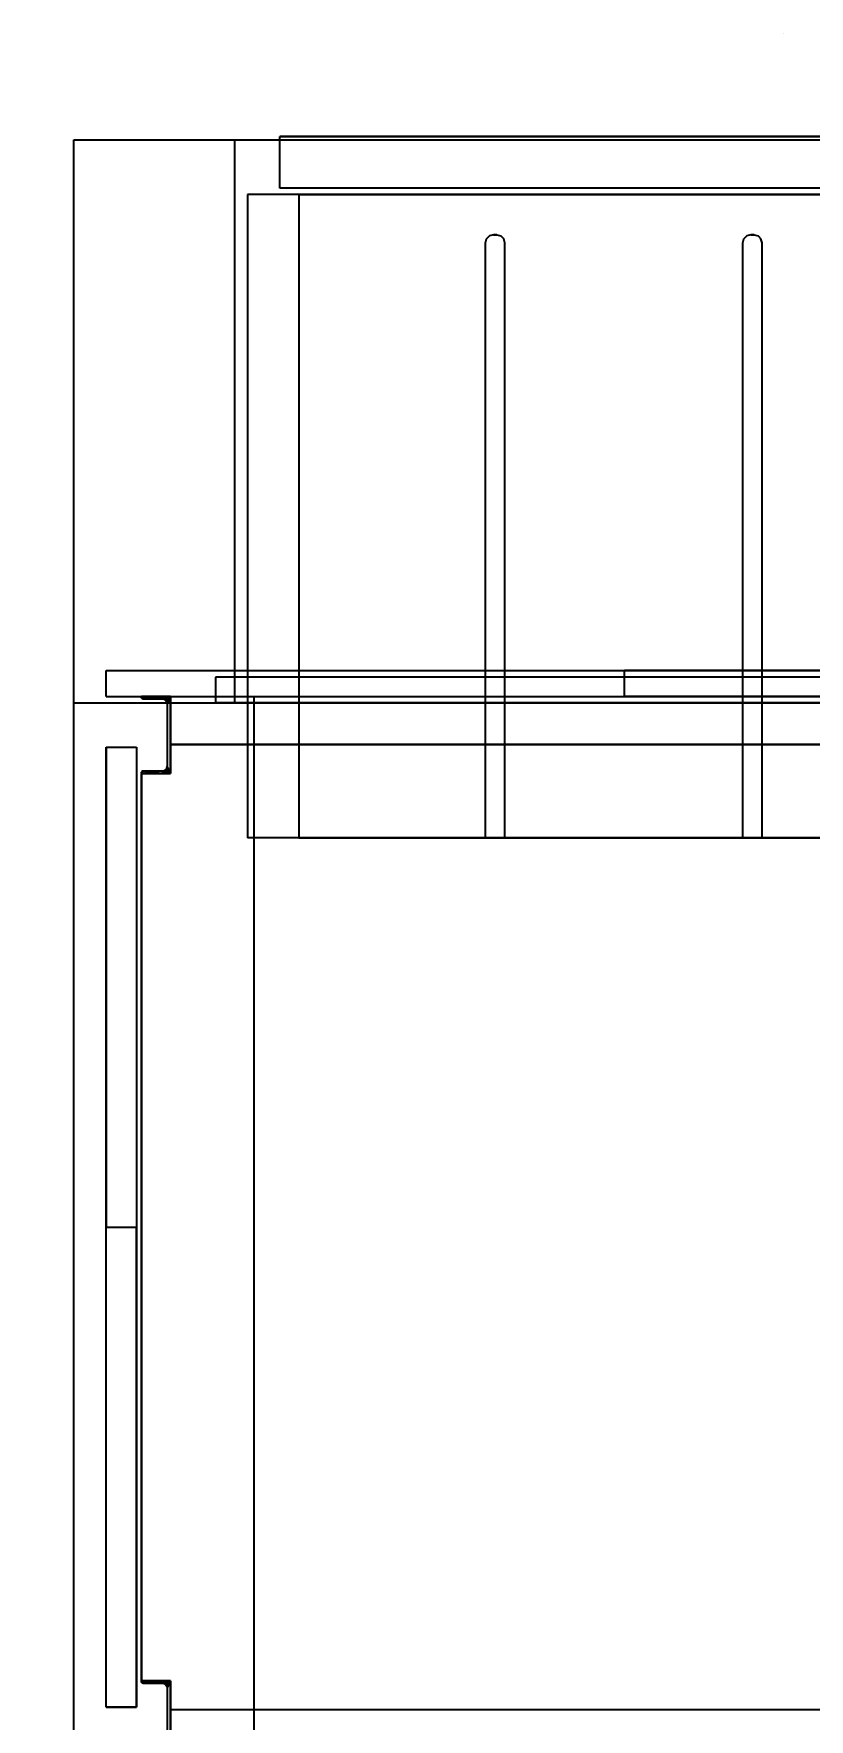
# Model space of a CAD drawing. Extents: x 11992 to 29481, y -6727 to 6811.
# Drawn here: x 21655 to 22137, y -1601 to -553 of the extents above; entities that cross this region are included whole.
import ezdxf

# ---------------------------------------------------------------- set-up
doc = ezdxf.new("R2010")
doc.units = 0
doc.header["$MEASUREMENT"] = 0
doc.layers.get('0').update_dxf_attribs({"color": 8, "linetype": 'CONTINUOUS'})

msp = doc.modelspace()

# ---------------------------------------------------------------- linework, layer by layer
for p, q in [((22120.8, -553.4, -828.9), (22120.8, -553.4, -828.9)), ((22120.8, -553.4, -828.9), (22120.8, -553.4, -828.9)), ((21807.6, -617.4, -2000.4), (24039.6, -617.4, -2000.4)), ((24039.6, -617.4, -2376.4), (21807.6, -617.4, -2376.4)), ((21807.6, -617.4, -2000.4), (21807.6, -617.4, -2376.4)), ((21807.6, -649.4, -2376.4), (21807.6, -617.4, -2376.4)), ((21807.6, -649.4, -2000.4), (21807.6, -617.4, -2000.4)), ((21679.6, -619.4, -40.4), (21679.6, -619.4, 329.6)), ((21679.6, -969.4, 329.6), (21679.6, -619.4, 329.6)), ((21679.6, -969.4, -40.4), (21679.6, -619.4, -40.4)), ((21679.6, -619.4, -40.4), (24999.6, -619.4, -40.4)), ((21679.6, -619.4, 329.6), (24999.6, -619.4, 329.6)), ((21679.6, -969.4, -40.4), (21679.6, -619.4, -40.4)), ((21679.6, -969.4, -2440.4), (21679.6, -619.4, -2440.4)), ((21679.6, -619.4, -40.4), (21679.6, -619.4, -2440.4)), ((21679.6, -619.4, -2440.4), (21779.6, -619.4, -2440.4)), ((21679.6, -619.4, -40.4), (21779.6, -619.4, -40.4)), ((21779.6, -969.4, -40.4), (21779.6, -619.4, -40.4)), ((21779.6, -969.4, -2440.4), (21779.6, -619.4, -2440.4)), ((21779.6, -619.4, -40.4), (21779.6, -619.4, -2440.4)), ((24039.6, -649.4, -2000.4), (21807.6, -649.4, -2000.4)), ((24039.6, -649.4, -2376.4), (21807.6, -649.4, -2376.4)), ((21807.6, -649.4, -2000.4), (21807.6, -649.4, -2376.4)), ((21787.6, -653.4, -60.4), (21787.6, -1053.4, -60.4)), ((21787.6, -653.4, -2440.4), (21787.6, -1053.4, -2440.4)), ((21787.6, -653.4, -60.4), (21787.6, -653.4, -2440.4)), ((21819.6, -653.4, -2440.4), (21787.6, -653.4, -2440.4)), ((21819.6, -653.4, -60.4), (21787.6, -653.4, -60.4)), ((21819.6, -653.4, -2440.4), (21819.6, -1053.4, -2440.4)), ((21819.6, -653.4, -2364.4), (21819.6, -1053.4, -2364.4)), ((21819.6, -653.4, -2440.4), (21819.6, -653.4, -2364.4)), ((22779.6, -653.4, -2364.4), (21819.6, -653.4, -2364.4)), ((22779.6, -653.4, -2440.4), (21819.6, -653.4, -2440.4)), ((21819.6, -653.4, -60.4), (21819.6, -1053.4, -60.4)), ((21819.6, -653.4, -2440.4), (21819.6, -1053.4, -2440.4)), ((21819.6, -653.4, -60.4), (21819.6, -653.4, -2440.4)), ((21819.6, -653.4, -1980.4), (21819.6, -1053.4, -1980.4)), ((21819.6, -653.4, -1980.4), (22747.6, -653.4, -1980.4)), ((21819.6, -653.4, -2012.4), (21819.6, -1053.4, -2012.4)), ((21819.6, -653.4, -2012.4), (22747.6, -653.4, -2012.4)), ((21819.6, -653.4, -1980.4), (21819.6, -653.4, -2012.4)), ((21819.6, -653.4, -1596.4), (21819.6, -1053.4, -1596.4)), ((21819.6, -653.4, -1596.4), (22747.6, -653.4, -1596.4)), ((21819.6, -653.4, -1628.4), (21819.6, -1053.4, -1628.4)), ((21819.6, -653.4, -1628.4), (22747.6, -653.4, -1628.4)), ((21819.6, -653.4, -1596.4), (21819.6, -653.4, -1628.4)), ((21819.6, -653.4, -828.4), (21819.6, -1053.4, -828.4)), ((21819.6, -653.4, -828.4), (22747.6, -653.4, -828.4)), ((21819.6, -653.4, -860.4), (21819.6, -1053.4, -860.4)), ((21819.6, -653.4, -860.4), (22747.6, -653.4, -860.4)), ((21819.6, -653.4, -828.4), (21819.6, -653.4, -860.4)), ((21819.6, -653.4, -444.4), (21819.6, -1053.4, -444.4)), ((21819.6, -653.4, -444.4), (22747.6, -653.4, -444.4)), ((21819.6, -653.4, -476.4), (21819.6, -1053.4, -476.4)), ((21819.6, -653.4, -476.4), (22747.6, -653.4, -476.4)), ((21819.6, -653.4, -444.4), (21819.6, -653.4, -476.4)), ((21819.6, -653.4, -60.4), (21819.6, -1053.4, -60.4)), ((21819.6, -653.4, -60.4), (22747.6, -653.4, -60.4)), ((21819.6, -653.4, -92.4), (21819.6, -1053.4, -92.4)), ((21819.6, -653.4, -92.4), (22747.6, -653.4, -92.4)), ((21819.6, -653.4, -60.4), (21819.6, -653.4, -92.4)), ((21935.6, -683.4, -828.4), (21936.3, -680.9, -828.4)), ((21935.6, -683.4, -476.4), (21936.3, -680.9, -476.4)), ((21936.3, -680.9, -828.4), (21938.1, -679.1, -828.4)), ((21938.1, -679.1, -476.4), (21936.3, -680.9, -476.4)), ((21936.3, -680.9, -828.4), (21936.3, -680.9, -476.4)), ((21940.6, -678.4, -828.4), (21938.1, -679.1, -828.4)), ((21940.6, -678.4, -476.4), (21938.1, -679.1, -476.4)), ((21938.1, -679.1, -828.4), (21938.1, -679.1, -476.4)), ((21940.6, -678.4, -828.4), (21940.6, -678.4, -476.4)), ((21942.6, -678.4, -476.4), (21940.6, -678.4, -476.4)), ((21940.6, -678.4, -828.4), (21942.6, -678.4, -828.4)), ((21942.6, -678.4, -828.4), (21945.1, -679.1, -828.4)), ((21942.6, -678.4, -476.4), (21942.6, -678.4, -828.4)), ((21942.6, -678.4, -476.4), (21945.1, -679.1, -476.4)), ((21945.1, -679.1, -476.4), (21945.1, -679.1, -828.4)), ((21945.1, -679.1, -828.4), (21946.9, -680.9, -828.4)), ((21946.9, -680.9, -476.4), (21945.1, -679.1, -476.4)), ((21946.9, -680.9, -476.4), (21946.9, -680.9, -828.4)), ((21947.6, -683.4, -828.4), (21946.9, -680.9, -828.4)), ((21947.6, -683.4, -476.4), (21946.9, -680.9, -476.4)), ((22095.6, -683.4, -1980.4), (22096.3, -680.9, -1980.4)), ((22095.6, -683.4, -1628.4), (22096.3, -680.9, -1628.4)), ((22096.3, -680.9, -1980.4), (22098.1, -679.1, -1980.4)), ((22098.1, -679.1, -1628.4), (22096.3, -680.9, -1628.4)), ((22096.3, -680.9, -1980.4), (22096.3, -680.9, -1628.4)), ((22100.6, -678.4, -1980.4), (22098.1, -679.1, -1980.4)), ((22100.6, -678.4, -1628.4), (22098.1, -679.1, -1628.4)), ((22098.1, -679.1, -1980.4), (22098.1, -679.1, -1628.4)), ((22100.6, -678.4, -1980.4), (22100.6, -678.4, -1628.4)), ((22102.6, -678.4, -1628.4), (22100.6, -678.4, -1628.4)), ((22100.6, -678.4, -1980.4), (22102.6, -678.4, -1980.4)), ((22102.6, -678.4, -1980.4), (22105.1, -679.1, -1980.4)), ((22102.6, -678.4, -1628.4), (22102.6, -678.4, -1980.4)), ((22102.6, -678.4, -1628.4), (22105.1, -679.1, -1628.4)), ((22105.1, -679.1, -1628.4), (22105.1, -679.1, -1980.4)), ((22105.1, -679.1, -1980.4), (22106.9, -680.9, -1980.4)), ((22106.9, -680.9, -1628.4), (22105.1, -679.1, -1628.4)), ((22106.9, -680.9, -1628.4), (22106.9, -680.9, -1980.4)), ((22107.6, -683.4, -1980.4), (22106.9, -680.9, -1980.4)), ((22107.6, -683.4, -1628.4), (22106.9, -680.9, -1628.4)), ((21935.6, -683.4, -828.4), (21935.6, -683.4, -476.4)), ((21935.6, -1053.4, -828.4), (21935.6, -683.4, -828.4)), ((21935.6, -1053.4, -476.4), (21935.6, -683.4, -476.4)), ((21947.6, -683.4, -476.4), (21947.6, -683.4, -828.4)), ((21947.6, -1053.4, -828.4), (21947.6, -683.4, -828.4)), ((21947.6, -1053.4, -476.4), (21947.6, -683.4, -476.4)), ((22095.6, -683.4, -1980.4), (22095.6, -683.4, -1628.4)), ((22095.6, -1053.4, -1980.4), (22095.6, -683.4, -1980.4)), ((22095.6, -1053.4, -1628.4), (22095.6, -683.4, -1628.4)), ((22107.6, -683.4, -1628.4), (22107.6, -683.4, -1980.4)), ((22107.6, -1053.4, -1980.4), (22107.6, -683.4, -1980.4)), ((22107.6, -1053.4, -1628.4), (22107.6, -683.4, -1628.4)), ((21699.6, -965.4, -990.4), (21699.6, -949.4, -990.4)), ((21699.6, -949.4, -40.5), (21699.6, -949.4, -990.4)), ((21699.6, -949.4, -2440.4), (22022.1, -949.4, -2440.4)), ((21699.6, -965.4, -2440.4), (21699.6, -949.4, -2440.4)), ((21699.6, -949.4, -990.4), (21699.6, -949.4, -2440.4)), ((21699.6, -965.4, -40.5), (21699.6, -949.4, -40.5)), ((21699.6, -949.4, -40.5), (22344.6, -949.4, -40.5)), ((21767.6, -953.4, -60.4), (21767.6, -953.4, -2440.4)), ((24999.6, -953.4, -2440.4), (21767.6, -953.4, -2440.4)), ((24999.6, -953.4, -60.4), (21767.6, -953.4, -60.4)), ((21767.6, -953.4, -2440.4), (21767.6, -969.4, -2440.4)), ((21767.6, -953.4, -60.4), (21767.6, -969.4, -60.4)), ((22022.1, -965.4, -2440.4), (22022.1, -949.4, -2440.4)), ((22344.6, -949.4, -2440.4), (22022.1, -949.4, -2440.4)), ((21679.6, -969.4, -40.4), (22299.6, -969.4, -40.4)), ((21679.6, -2919.4, -40.4), (21679.6, -969.4, -40.4)), ((21679.6, -2919.4, 329.6), (21679.6, -969.4, 329.6)), ((21679.6, -969.4, -40.4), (21679.6, -969.4, 329.6)), ((21679.6, -969.4, -40.4), (24999.6, -969.4, -40.4)), ((21679.6, -969.4, -40.4), (21679.6, -969.4, -2440.4)), ((21679.6, -969.4, -2440.4), (21779.6, -969.4, -2440.4)), ((21679.6, -969.4, -40.4), (21779.6, -969.4, -40.4)), ((21699.6, -965.4, -2440.4), (21699.6, -965.4, -990.4)), ((21699.6, -965.4, -40.5), (21699.6, -965.4, -990.4)), ((21699.6, -965.4, -40.5), (22344.6, -965.4, -40.5)), ((21699.6, -965.4, -2440.4), (22022.1, -965.4, -2440.4)), ((21739.6, -965.4, -40.5), (21721.6, -965.4, -40.5)), ((21721.6, -965.4, -40.5), (21721.6, -965.4, -1462.9)), ((21739.6, -965.4, -2385.4), (21721.6, -965.4, -2385.4)), ((21721.6, -965.4, -2385.4), (21721.9, -966.6, -2385.4)), ((21721.6, -965.4, -1462.9), (21721.6, -965.4, -2385.4)), ((21721.6, -965.4, -40.5), (21721.6, -965.9, -40.5)), ((21721.6, -965.4, -1462.9), (21721.6, -965.9, -1462.9)), ((21721.6, -965.9, -2385.4), (21721.6, -965.4, -2385.4)), ((21721.6, -965.4, -40.5), (21722.6, -966.9, -40.5)), ((21721.6, -965.4, -40.5), (21721.9, -966.6, -40.5)), ((21721.6, -965.4, -40.5), (21722.2, -966.8, -40.5)), ((21722.6, -966.9, -2385.4), (21721.6, -965.4, -2385.4)), ((21722.2, -966.8, -2385.4), (21721.6, -965.4, -2385.4)), ((21721.6, -965.9, -2385.4), (21721.6, -965.9, -1462.9)), ((21721.6, -965.9, -40.5), (21721.7, -966.3, -40.5)), ((21721.6, -965.9, -1462.9), (21721.6, -965.9, -40.5)), ((21721.6, -965.9, -1462.9), (21721.7, -966.3, -40.5)), ((21721.6, -965.9, -2385.4), (21721.7, -966.3, -2385.4)), ((21721.6, -965.9, -1462.9), (21721.7, -966.3, -2385.4)), ((21721.9, -966.6, -40.5), (21721.6, -965.9, -40.5)), ((21721.6, -965.9, -2385.4), (21721.9, -966.6, -2385.4)), ((21721.7, -966.3, -2385.4), (21721.9, -966.6, -2385.4)), ((21721.7, -966.3, -40.5), (21721.7, -966.3, -2385.4)), ((21721.9, -966.6, -40.5), (21721.7, -966.3, -40.5)), ((21721.9, -966.6, -40.5), (21722.2, -966.8, -40.5)), ((21721.9, -966.6, -40.5), (21721.9, -966.6, -2385.4)), ((21722.2, -966.8, -2385.4), (21721.9, -966.6, -2385.4)), ((21722.2, -966.8, -40.5), (21722.6, -966.9, -1462.9)), ((21722.2, -966.8, -2385.4), (21722.6, -966.9, -1462.9)), ((21722.2, -966.8, -40.5), (21722.2, -966.8, -2385.4)), ((21722.2, -966.8, -40.5), (21722.6, -966.9, -40.5)), ((21722.2, -966.8, -2385.4), (21722.6, -966.9, -2385.4)), ((21739.6, -965.4, -40.5), (21722.6, -966.9, -40.5)), ((21722.6, -966.9, -2385.4), (21739.6, -965.4, -2385.4)), ((21734.6, -966.9, -40.5), (21722.6, -966.9, -40.5)), ((21722.6, -966.9, -1462.9), (21722.6, -966.9, -40.5)), ((21722.6, -966.9, -1462.9), (21722.6, -966.9, -2385.4)), ((21722.6, -966.9, -1462.9), (21734.6, -966.9, -1462.9)), ((21734.6, -966.9, -2385.4), (21722.6, -966.9, -2385.4)), ((21739.6, -965.4, -40.5), (21734.6, -966.9, -40.5)), ((21734.6, -966.9, -2385.4), (21739.6, -965.4, -2385.4)), ((21734.6, -966.9, -2385.4), (21735.7, -967.1, -2385.4)), ((21734.6, -966.9, -40.5), (21735.7, -967.1, -40.5)), ((21734.6, -966.9, -1462.9), (21735.7, -967.1, -40.5)), ((21734.6, -966.9, -1462.9), (21734.6, -966.9, -40.5)), ((21734.6, -966.9, -2385.4), (21734.6, -966.9, -1462.9)), ((21735.7, -967.1, -2385.4), (21734.6, -966.9, -1462.9)), ((21739.6, -965.4, -40.5), (21735.7, -967.1, -40.5)), ((21735.7, -967.1, -2385.4), (21739.6, -965.4, -2385.4)), ((21735.7, -967.1, -2385.4), (21736.7, -967.8, -2385.4)), ((21735.7, -967.1, -40.5), (21736.7, -967.8, -40.5)), ((21735.7, -967.1, -2385.4), (21735.7, -967.1, -40.5)), ((21739.6, -965.4, -40.5), (21736.7, -967.8, -40.5)), ((21736.7, -967.8, -2385.4), (21739.6, -965.4, -2385.4)), ((21736.7, -967.8, -2385.4), (21736.7, -967.8, -40.5)), ((21736.7, -967.8, -2385.4), (21737.4, -968.8, -2385.4)), ((21737.4, -968.8, -40.5), (21736.7, -967.8, -40.5)), ((21739.6, -965.4, -2385.4), (21737.4, -968.8, -2385.4)), ((21737.4, -968.8, -40.5), (21739.6, -965.4, -40.5)), ((21737.4, -968.8, -2385.4), (21737.6, -969.9, -2385.4)), ((21737.4, -968.8, -40.5), (21737.4, -968.8, -2385.4)), ((21737.4, -968.8, -40.5), (21737.6, -969.9, -40.5)), ((21739.6, -965.4, -2385.4), (21737.6, -969.9, -2385.4)), ((21739.6, -965.4, -40.5), (21737.6, -969.9, -40.5)), ((21737.6, -969.9, -40.5), (21737.6, -969.9, -2385.4)), ((21737.6, -969.9, -40.5), (21737.6, -1008.9, -40.5)), ((21737.6, -969.9, -2385.4), (21737.6, -1008.9, -2385.4)), ((21739.6, -965.4, -40.5), (21739.6, -1013.4, -40.5)), ((21739.6, -965.4, -40.5), (21739.6, -965.4, -2385.4)), ((21739.6, -1013.4, -2385.4), (21739.6, -965.4, -2385.4)), ((21767.6, -969.4, -60.4), (21767.6, -969.4, -2440.4)), ((24999.6, -969.4, -2440.4), (21767.6, -969.4, -2440.4)), ((24999.6, -969.4, -60.4), (21767.6, -969.4, -60.4)), ((21779.6, -969.4, -40.4), (21779.6, -969.4, -2440.4)), ((21791.6, -965.4, -2445.4), (21791.6, -965.4, -2385.4)), ((21791.6, -965.4, -2445.4), (22315.6, -965.4, -2445.4)), ((21791.6, -965.4, -2385.4), (22315.6, -965.4, -2385.4)), ((21791.6, -965.4, -2445.4), (21791.6, -3497.4, -2445.4)), ((21791.6, -965.4, -2385.4), (21791.6, -3497.4, -2385.4)), ((22344.6, -965.4, -2440.4), (22022.1, -965.4, -2440.4)), ((21739.6, -1013.4, -962.9), (21739.6, -995.4, -962.9)), ((21739.6, -995.4, -2385.4), (21739.6, -995.4, -962.9)), ((21739.6, -995.4, -2385.4), (21739.6, -1013.4, -2385.4)), ((22316.6, -995.4, -2385.4), (21739.6, -995.4, -2385.4)), ((21739.6, -995.4, -40.5), (22316.6, -995.4, -40.5)), ((21739.6, -1013.4, -40.5), (21739.6, -995.4, -40.5)), ((21739.6, -995.4, -962.9), (21739.6, -995.4, -40.5)), ((21739.6, -995.4, -2385.4), (21739.6, -995.4, -40.5)), ((21699.6, -996.9, -2385.4), (21699.6, -1295.4, -2385.4)), ((21699.6, -996.9, -46.5), (21699.6, -996.9, -1325.9)), ((21699.6, -1295.4, -46.5), (21699.6, -996.9, -46.5)), ((21699.6, -996.9, -2385.4), (21699.6, -996.9, -1325.9)), ((21699.6, -996.9, -2385.4), (21718.6, -996.9, -2385.4)), ((21699.6, -996.9, -1325.9), (21718.6, -996.9, -1325.9)), ((21699.6, -996.9, -46.5), (21718.6, -996.9, -46.5)), ((21718.6, -996.9, -46.5), (21718.6, -996.9, -1325.9)), ((21718.6, -996.9, -46.5), (21718.6, -1295.4, -46.5)), ((21718.6, -996.9, -2385.4), (21718.6, -996.9, -1325.9)), ((21718.6, -996.9, -2385.4), (21718.6, -1295.4, -2385.4)), ((21721.6, -1013.4, -40.5), (21722.6, -1011.9, -40.5)), ((21734.6, -1011.9, -40.5), (21721.6, -1013.4, -40.5)), ((21722.6, -1011.9, -2385.4), (21721.6, -1013.4, -2385.4)), ((21734.6, -1011.9, -2385.4), (21721.6, -1013.4, -2385.4)), ((21722.2, -1012, -40.5), (21721.6, -1013.4, -40.5)), ((21722.2, -1012, -2385.4), (21721.6, -1013.4, -2385.4)), ((21721.9, -1012.2, -40.5), (21721.6, -1012.9, -40.5)), ((21721.9, -1012.2, -40.5), (21721.6, -1013.4, -40.5)), ((21721.9, -1012.2, -2385.4), (21721.6, -1012.9, -2385.4)), ((21721.9, -1012.2, -2385.4), (21721.6, -1013.4, -2385.4)), ((21721.7, -1012.5, -2385.4), (21721.6, -1012.9, -2385.4)), ((21721.6, -1012.9, -1462.9), (21721.7, -1012.5, -40.5)), ((21721.6, -1012.9, -40.5), (21721.7, -1012.5, -40.5)), ((21721.7, -1012.5, -2385.4), (21721.6, -1012.9, -1462.9)), ((21721.6, -1012.9, -40.5), (21721.6, -1012.9, -1462.9)), ((21721.6, -1012.9, -40.5), (21721.6, -1013.4, -40.5)), ((21721.6, -1012.9, -2385.4), (21721.6, -1012.9, -1462.9)), ((21721.6, -1012.9, -1462.9), (21721.6, -1013.4, -1462.9)), ((21721.6, -1012.9, -2385.4), (21721.6, -1013.4, -2385.4)), ((21739.6, -1013.4, -40.5), (21721.6, -1013.4, -40.5)), ((21721.6, -1013.4, -962.9), (21721.6, -1013.4, -40.5)), ((21721.6, -1013.4, -2385.4), (21739.6, -1013.4, -2385.4)), ((21721.6, -1013.4, -2385.4), (21721.6, -1577.4, -2385.4)), ((21721.6, -1013.4, -2385.4), (21721.6, -1013.4, -40.5)), ((21721.6, -1577.4, -40.5), (21721.6, -1013.4, -40.5)), ((21721.6, -1013.4, -962.9), (21739.6, -1013.4, -962.9)), ((21721.6, -1013.4, -2385.4), (21721.6, -1013.4, -962.9)), ((21739.6, -1013.4, -2385.4), (21721.6, -1013.4, -1462.9)), ((21721.6, -1013.4, -40.5), (21721.6, -1013.4, -1462.9)), ((21721.6, -1013.4, -1462.9), (21721.6, -1013.4, -2385.4)), ((21721.6, -1013.4, -40.5), (21739.6, -1013.4, -40.5)), ((21721.6, -1013.4, -1462.9), (21739.6, -1013.4, -40.5)), ((21739.6, -1013.4, -2385.4), (21721.6, -1013.4, -2385.4)), ((21721.9, -1012.2, -2385.4), (21721.7, -1012.5, -2385.4)), ((21721.9, -1012.2, -40.5), (21721.7, -1012.5, -40.5)), ((21721.7, -1012.5, -2385.4), (21721.7, -1012.5, -40.5)), ((21722.2, -1012, -40.5), (21721.9, -1012.2, -40.5)), ((21722.2, -1012, -2385.4), (21721.9, -1012.2, -2385.4)), ((21721.9, -1012.2, -40.5), (21721.9, -1012.2, -2385.4)), ((21722.6, -1011.9, -1462.9), (21722.2, -1012, -40.5)), ((21722.2, -1012, -40.5), (21722.6, -1011.9, -40.5)), ((21722.6, -1011.9, -2385.4), (21722.2, -1012, -2385.4)), ((21722.6, -1011.9, -1462.9), (21722.2, -1012, -2385.4)), ((21722.2, -1012, -40.5), (21722.2, -1012, -2385.4)), ((21734.6, -1011.9, -1462.9), (21722.6, -1011.9, -1462.9)), ((21722.6, -1011.9, -2385.4), (21722.6, -1011.9, -1462.9)), ((21734.6, -1011.9, -40.5), (21722.6, -1011.9, -40.5)), ((21722.6, -1011.9, -1462.9), (21722.6, -1011.9, -40.5)), ((21734.6, -1011.9, -2385.4), (21722.6, -1011.9, -2385.4)), ((21735.7, -1011.7, -40.5), (21734.6, -1011.9, -40.5)), ((21735.7, -1011.7, -2385.4), (21734.6, -1011.9, -2385.4)), ((21735.7, -1011.7, -40.5), (21734.6, -1011.9, -1462.9)), ((21735.7, -1011.7, -2385.4), (21734.6, -1011.9, -1462.9)), ((21734.6, -1011.9, -40.5), (21734.6, -1011.9, -1462.9)), ((21734.6, -1011.9, -2385.4), (21734.6, -1011.9, -1462.9)), ((21734.6, -1011.9, -40.5), (21739.6, -1013.4, -40.5)), ((21734.6, -1011.9, -2385.4), (21739.6, -1013.4, -2385.4)), ((21736.7, -1011, -2385.4), (21735.7, -1011.7, -2385.4)), ((21735.7, -1011.7, -40.5), (21736.7, -1011, -40.5)), ((21735.7, -1011.7, -40.5), (21735.7, -1011.7, -2385.4)), ((21735.7, -1011.7, -40.5), (21739.6, -1013.4, -40.5)), ((21735.7, -1011.7, -2385.4), (21739.6, -1013.4, -2385.4)), ((21737.4, -1010, -2385.4), (21736.7, -1011, -2385.4)), ((21737.4, -1010, -40.5), (21736.7, -1011, -40.5)), ((21739.6, -1013.4, -40.5), (21736.7, -1011, -40.5)), ((21736.7, -1011, -2385.4), (21736.7, -1011, -40.5)), ((21736.7, -1011, -2385.4), (21739.6, -1013.4, -2385.4)), ((21737.6, -1008.9, -40.5), (21737.4, -1010, -40.5)), ((21737.4, -1010, -2385.4), (21737.6, -1008.9, -2385.4)), ((21739.6, -1013.4, -40.5), (21737.4, -1010, -40.5)), ((21737.4, -1010, -2385.4), (21737.4, -1010, -40.5)), ((21737.4, -1010, -2385.4), (21739.6, -1013.4, -2385.4)), ((21739.6, -1013.4, -40.5), (21737.6, -1008.9, -40.5)), ((21737.6, -1008.9, -40.5), (21737.6, -1008.9, -2385.4)), ((21739.6, -1013.4, -2385.4), (21737.6, -1008.9, -2385.4)), ((21739.6, -1013.4, -2385.4), (21739.6, -1013.4, -962.9)), ((21739.6, -1013.4, -40.5), (21739.6, -1013.4, -962.9)), ((21739.6, -1013.4, -2385.4), (21739.6, -1013.4, -40.5)), ((21787.6, -1053.4, -60.4), (21787.6, -1053.4, -2440.4)), ((21819.6, -1053.4, -60.4), (21787.6, -1053.4, -60.4)), ((21819.6, -1053.4, -2440.4), (21787.6, -1053.4, -2440.4)), ((21819.6, -1053.4, -2440.4), (21819.6, -1053.4, -2364.4)), ((22779.6, -1053.4, -2364.4), (21819.6, -1053.4, -2364.4)), ((22779.6, -1053.4, -2440.4), (21819.6, -1053.4, -2440.4)), ((21819.6, -1053.4, -60.4), (21819.6, -1053.4, -2440.4)), ((21819.6, -1053.4, -1980.4), (22747.6, -1053.4, -1980.4)), ((21819.6, -1053.4, -2012.4), (22747.6, -1053.4, -2012.4)), ((21819.6, -1053.4, -1980.4), (21819.6, -1053.4, -2012.4)), ((21819.6, -1053.4, -1596.4), (22747.6, -1053.4, -1596.4)), ((21819.6, -1053.4, -1628.4), (22747.6, -1053.4, -1628.4)), ((21819.6, -1053.4, -1596.4), (21819.6, -1053.4, -1628.4)), ((21819.6, -1053.4, -828.4), (22747.6, -1053.4, -828.4)), ((21819.6, -1053.4, -860.4), (22747.6, -1053.4, -860.4)), ((21819.6, -1053.4, -828.4), (21819.6, -1053.4, -860.4)), ((21819.6, -1053.4, -444.4), (22747.6, -1053.4, -444.4)), ((21819.6, -1053.4, -476.4), (22747.6, -1053.4, -476.4)), ((21819.6, -1053.4, -444.4), (21819.6, -1053.4, -476.4)), ((21819.6, -1053.4, -60.4), (22747.6, -1053.4, -60.4)), ((21819.6, -1053.4, -92.4), (22747.6, -1053.4, -92.4)), ((21819.6, -1053.4, -60.4), (21819.6, -1053.4, -92.4)), ((21935.6, -1053.4, -828.4), (21935.6, -1053.4, -476.4)), ((21947.6, -1053.4, -476.4), (21935.6, -1053.4, -476.4)), ((21935.6, -1053.4, -828.4), (21947.6, -1053.4, -828.4)), ((21947.6, -1053.4, -476.4), (21947.6, -1053.4, -828.4)), ((22095.6, -1053.4, -1980.4), (22095.6, -1053.4, -1628.4)), ((22107.6, -1053.4, -1628.4), (22095.6, -1053.4, -1628.4)), ((22095.6, -1053.4, -1980.4), (22107.6, -1053.4, -1980.4)), ((22107.6, -1053.4, -1628.4), (22107.6, -1053.4, -1980.4)), ((21699.6, -1593.9, -2385.4), (21699.6, -1295.4, -2385.4)), ((21699.6, -1593.9, -46.5), (21699.6, -1295.4, -46.5)), ((21699.6, -1295.4, -2385.4), (21718.6, -1295.4, -2385.4)), ((21699.6, -1295.4, -46.5), (21718.6, -1295.4, -46.5)), ((21718.6, -1295.4, -46.5), (21718.6, -1593.9, -46.5)), ((21718.6, -1593.9, -2385.4), (21718.6, -1295.4, -2385.4)), ((21721.6, -1577.4, -2385.4), (21739.6, -1577.4, -2385.4)), ((21721.6, -1577.4, -2385.4), (21721.6, -1577.4, -40.5)), ((21721.6, -1577.4, -40.5), (21739.6, -1577.4, -40.5)), ((21739.6, -1577.4, -962.9), (21721.6, -1577.4, -962.9)), ((21721.6, -1577.4, -2385.4), (21721.6, -1577.4, -962.9)), ((21721.6, -1577.4, -40.5), (21721.6, -1577.4, -962.9)), ((21739.6, -1577.4, -40.5), (21721.6, -1577.4, -1462.9)), ((21739.6, -1577.4, -40.5), (21721.6, -1577.4, -40.5)), ((21721.6, -1577.4, -40.5), (21721.6, -1577.4, -1462.9)), ((21739.6, -1577.4, -2385.4), (21721.6, -1577.4, -2385.4)), ((21721.6, -1577.4, -2385.4), (21721.9, -1578.6, -2385.4)), ((21721.6, -1577.4, -1462.9), (21739.6, -1577.4, -2385.4)), ((21721.6, -1577.4, -1462.9), (21721.6, -1577.4, -2385.4)), ((21721.6, -1577.4, -40.5), (21721.6, -1577.9, -40.5)), ((21721.6, -1577.4, -1462.9), (21721.6, -1577.9, -1462.9)), ((21721.6, -1577.9, -2385.4), (21721.6, -1577.4, -2385.4)), ((21721.6, -1577.4, -40.5), (21722.6, -1578.9, -40.5)), ((21721.6, -1577.4, -40.5), (21721.9, -1578.6, -40.5)), ((21721.6, -1577.4, -40.5), (21722.2, -1578.8, -40.5)), ((21722.6, -1578.9, -2385.4), (21721.6, -1577.4, -2385.4)), ((21722.2, -1578.8, -2385.4), (21721.6, -1577.4, -2385.4)), ((21721.6, -1577.9, -2385.4), (21721.6, -1577.9, -1462.9)), ((21721.6, -1577.9, -40.5), (21721.7, -1578.3, -40.5)), ((21721.6, -1577.9, -1462.9), (21721.6, -1577.9, -40.5)), ((21721.6, -1577.9, -1462.9), (21721.7, -1578.3, -40.5)), ((21721.6, -1577.9, -2385.4), (21721.7, -1578.3, -2385.4)), ((21721.6, -1577.9, -1462.9), (21721.7, -1578.3, -2385.4)), ((21721.9, -1578.6, -40.5), (21721.6, -1577.9, -40.5)), ((21721.6, -1577.9, -2385.4), (21721.9, -1578.6, -2385.4)), ((21721.7, -1578.3, -2385.4), (21721.9, -1578.6, -2385.4)), ((21721.7, -1578.3, -40.5), (21721.7, -1578.3, -2385.4)), ((21721.9, -1578.6, -40.5), (21721.7, -1578.3, -40.5)), ((21721.9, -1578.6, -40.5), (21722.2, -1578.8, -40.5)), ((21721.9, -1578.6, -40.5), (21721.9, -1578.6, -2385.4)), ((21722.2, -1578.8, -2385.4), (21721.9, -1578.6, -2385.4)), ((21722.2, -1578.8, -40.5), (21722.6, -1578.9, -1462.9)), ((21722.2, -1578.8, -2385.4), (21722.6, -1578.9, -1462.9)), ((21722.2, -1578.8, -40.5), (21722.2, -1578.8, -2385.4)), ((21722.2, -1578.8, -40.5), (21722.6, -1578.9, -40.5)), ((21722.2, -1578.8, -2385.4), (21722.6, -1578.9, -2385.4)), ((21739.6, -1577.4, -40.5), (21722.6, -1578.9, -40.5)), ((21722.6, -1578.9, -2385.4), (21739.6, -1577.4, -2385.4)), ((21734.6, -1578.9, -40.5), (21722.6, -1578.9, -40.5)), ((21722.6, -1578.9, -1462.9), (21722.6, -1578.9, -40.5)), ((21722.6, -1578.9, -1462.9), (21722.6, -1578.9, -2385.4)), ((21722.6, -1578.9, -1462.9), (21734.6, -1578.9, -1462.9)), ((21734.6, -1578.9, -2385.4), (21722.6, -1578.9, -2385.4)), ((21739.6, -1577.4, -40.5), (21734.6, -1578.9, -40.5)), ((21734.6, -1578.9, -2385.4), (21739.6, -1577.4, -2385.4)), ((21734.6, -1578.9, -2385.4), (21735.7, -1579.1, -2385.4)), ((21734.6, -1578.9, -40.5), (21735.7, -1579.1, -40.5)), ((21734.6, -1578.9, -1462.9), (21735.7, -1579.1, -40.5)), ((21734.6, -1578.9, -1462.9), (21734.6, -1578.9, -40.5)), ((21734.6, -1578.9, -2385.4), (21734.6, -1578.9, -1462.9)), ((21735.7, -1579.1, -2385.4), (21734.6, -1578.9, -1462.9)), ((21739.6, -1577.4, -40.5), (21735.7, -1579.1, -40.5)), ((21735.7, -1579.1, -2385.4), (21739.6, -1577.4, -2385.4)), ((21735.7, -1579.1, -2385.4), (21736.7, -1579.8, -2385.4)), ((21735.7, -1579.1, -40.5), (21736.7, -1579.8, -40.5)), ((21735.7, -1579.1, -2385.4), (21735.7, -1579.1, -40.5)), ((21739.6, -1577.4, -40.5), (21736.7, -1579.8, -40.5)), ((21736.7, -1579.8, -2385.4), (21739.6, -1577.4, -2385.4)), ((21736.7, -1579.8, -2385.4), (21736.7, -1579.8, -40.5)), ((21736.7, -1579.8, -2385.4), (21737.4, -1580.8, -2385.4)), ((21737.4, -1580.8, -40.5), (21736.7, -1579.8, -40.5)), ((21739.6, -1577.4, -2385.4), (21737.4, -1580.8, -2385.4)), ((21737.4, -1580.8, -40.5), (21739.6, -1577.4, -40.5)), ((21737.4, -1580.8, -2385.4), (21737.6, -1581.9, -2385.4)), ((21737.4, -1580.8, -40.5), (21737.4, -1580.8, -2385.4)), ((21737.4, -1580.8, -40.5), (21737.6, -1581.9, -40.5)), ((21739.6, -1577.4, -2385.4), (21737.6, -1581.9, -2385.4)), ((21739.6, -1577.4, -40.5), (21737.6, -1581.9, -40.5)), ((21737.6, -1581.9, -40.5), (21737.6, -1581.9, -2385.4)), ((21737.6, -1581.9, -40.5), (21737.6, -1620.9, -40.5)), ((21737.6, -1581.9, -2385.4), (21737.6, -1620.9, -2385.4)), ((21739.6, -1595.4, -962.9), (21739.6, -1577.4, -962.9)), ((21739.6, -1595.4, -2385.4), (21739.6, -1577.4, -2385.4)), ((21739.6, -1595.4, -40.5), (21739.6, -1577.4, -40.5)), ((21739.6, -1577.4, -962.9), (21739.6, -1577.4, -2385.4)), ((21739.6, -1577.4, -962.9), (21739.6, -1577.4, -40.5)), ((21739.6, -1577.4, -40.5), (21739.6, -1625.4, -40.5)), ((21739.6, -1577.4, -40.5), (21739.6, -1577.4, -2385.4)), ((21739.6, -1625.4, -2385.4), (21739.6, -1577.4, -2385.4)), ((21699.6, -1593.9, -2385.4), (21699.6, -1593.9, -1325.9)), ((21699.6, -1593.9, -2385.4), (21718.6, -1593.9, -2385.4)), ((21718.6, -1593.9, -1325.9), (21699.6, -1593.9, -1325.9)), ((21699.6, -1593.9, -46.5), (21718.6, -1593.9, -46.5)), ((21699.6, -1593.9, -46.5), (21699.6, -1593.9, -1325.9)), ((21718.6, -1593.9, -1325.9), (21718.6, -1593.9, -2385.4)), ((21718.6, -1593.9, -1325.9), (21718.6, -1593.9, -46.5)), ((21739.6, -1595.4, -2385.4), (22316.6, -1595.4, -2385.4)), ((21739.6, -1595.4, -40.5), (21739.6, -1595.4, -962.9)), ((21739.6, -1595.4, -40.5), (22316.6, -1595.4, -40.5)), ((21739.6, -1595.4, -2385.4), (21739.6, -1595.4, -962.9))]:
    msp.add_line(p, q)

doc.saveas('drawing.dxf')
